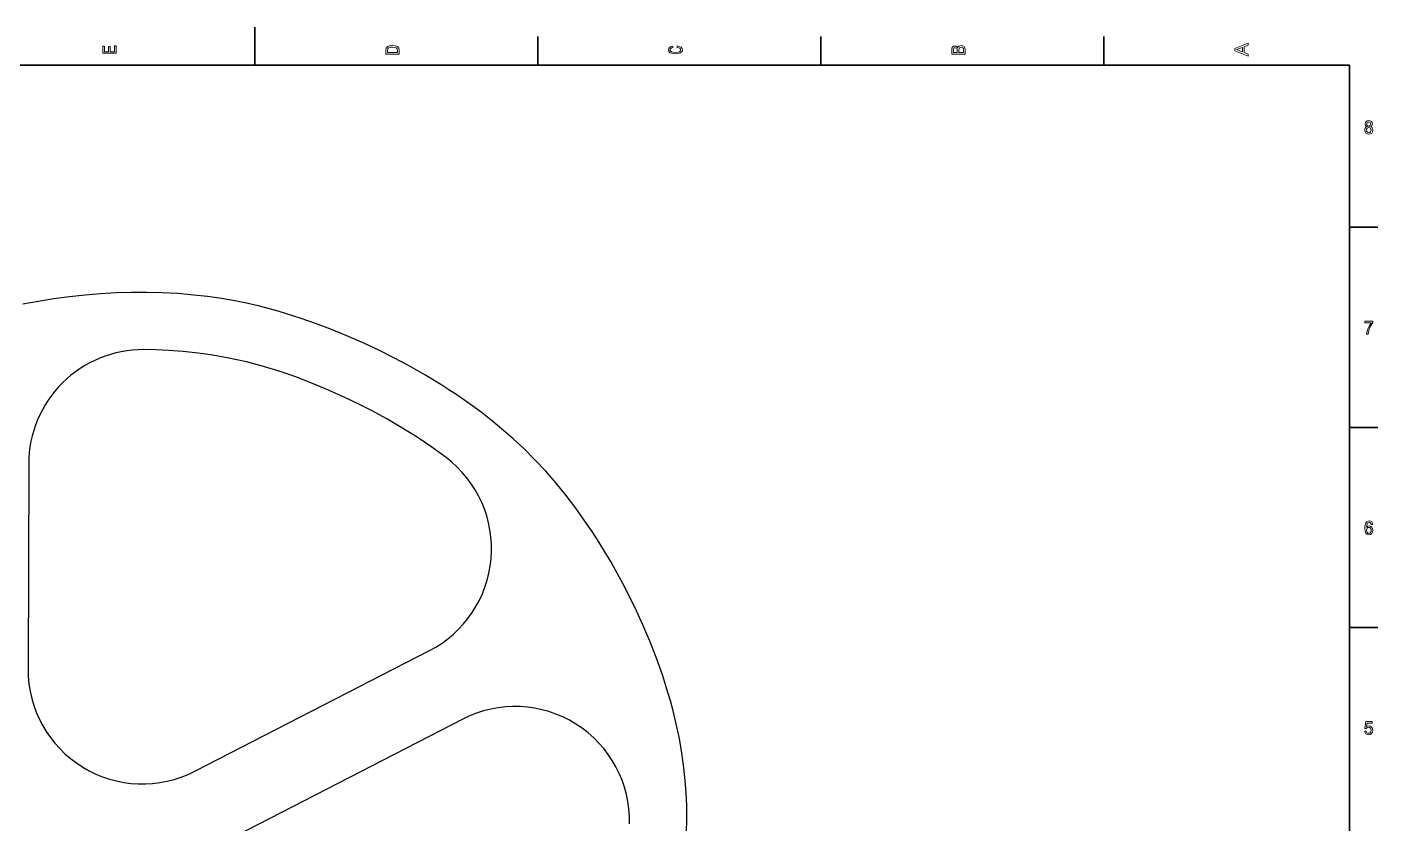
# Model space of a CAD drawing. Extents: x 0 to 594, y 0 to 420.
# Drawn here: x 237.3 to 591.5, y 211 to 420 of the extents above; entities that cross this region are included whole.
import ezdxf

# ---------------------------------------------------------------- set-up
doc = ezdxf.new("R2010")
doc.units = 0

msp = doc.modelspace()

# ---------------------------------------------------------------- linework, layer by layer
at = {"color": 7, "lineweight": 35, "ltscale": 0.25}
msp.add_line((297, 409.963135), (297, 419.963135), dxfattribs=at)
at = {"color": 7, "lineweight": 35, "ltscale": 0.1875}
for p, q in [((371.200012, 409.963135), (371.200012, 417.463135)), ((445.399994, 409.963135), (445.399994, 417.463135)), ((519.599976, 409.963135), (519.599976, 417.463135)), ((584, 367.463135), (591.5, 367.463135)), ((584, 314.963135), (591.5, 314.963135)), ((584, 262.463135), (591.5, 262.463135))]:
    msp.add_line(p, q, dxfattribs=at)
at = {"color": 7, "lineweight": 35}
for p, q in [((584, 409.963135), (10, 409.963135)), ((584, 9.96312), (584, 409.963135))]:
    msp.add_line(p, q, dxfattribs=at)
for p, q in [((237.695801, 305.461731), (237.521179, 251.571655)), ((281.240417, 224.795288), (342.791809, 256.447266)), ((351.521973, 238.447144), (277.44458, 200.353882))]:
    msp.add_line(p, q)
at = {"color": 7, "lineweight": 13}
for points in [[(260.633545, 413.085846), (260.633545, 415.003082), (260.2099, 415.003082), (260.2099, 413.486725), (259.02475, 413.486725), (259.02475, 414.837494), (258.606171, 414.837494), (258.606171, 413.486725), (257.55719, 413.486725), (257.55719, 414.968231), (257.133545, 414.968231), (257.133545, 413.085846)], [(331.333557, 413.924713), (331.333557, 412.837799), (334.833557, 412.837799), (334.833557, 413.924713), (334.722595, 414.437592), (334.384705, 414.818726), (333.834991, 415.054016), (333.083557, 415.138702), (332.316986, 415.063416), (332.014404, 414.969299), (331.772308, 414.837555), (331.444519, 414.456421), (331.363831, 414.207031)], [(331.752136, 413.891785), (331.827789, 414.24939), (332.059784, 414.49408), (332.473328, 414.639923), (333.083557, 414.686981), (333.673615, 414.635223), (334.087158, 414.489349), (334.33429, 414.23999), (334.414978, 413.891785), (334.414978, 413.275391), (331.752136, 413.275391)], [(407.732391, 414.594727), (408.156006, 414.512421), (408.458618, 414.376617), (408.645203, 414.187317), (408.705719, 413.965088), (408.61496, 413.697601), (408.342621, 413.487732), (407.898804, 413.347809), (407.283539, 413.302551), (406.673309, 413.347809), (406.224457, 413.483612), (405.952118, 413.693481), (405.856293, 413.965088), (405.906738, 414.162628), (406.047943, 414.33136), (406.274902, 414.463043), (406.587585, 414.553589), (406.587585, 414.944519), (406.108459, 414.821075), (405.745361, 414.607086), (405.518402, 414.31488), (405.437714, 413.965088), (405.563812, 413.52887), (405.916809, 413.195526), (406.496796, 412.981537), (407.283539, 412.907471), (408.070282, 412.981537), (408.650269, 413.195526), (409.008331, 413.52887), (409.129364, 413.965088), (409.033539, 414.347809), (408.766235, 414.656464), (408.327484, 414.874573), (407.732391, 414.989807)], [(481.342346, 414.517639), (481.049835, 414.846985), (480.853149, 414.931702), (480.611084, 414.95993), (480.232819, 414.898743), (479.96051, 414.71524), (479.794067, 414.418823), (479.733551, 414.00473), (479.733551, 412.842529), (483.233551, 412.842529), (483.233551, 414.070618), (483.162933, 414.508209), (482.956177, 414.832886), (482.628357, 415.035217), (482.18457, 415.105804), (481.887024, 415.063446), (481.639893, 414.9505), (481.458344, 414.766998)], [(481.186005, 413.915344), (481.186005, 413.275421), (480.15213, 413.275421), (480.15213, 413.952972), (480.182404, 414.207062), (480.273163, 414.385864), (480.429504, 414.49411), (480.661499, 414.531738), (480.893494, 414.48938), (481.054871, 414.376465), (481.155731, 414.183533)], [(482.814972, 414.01886), (482.814972, 413.275421), (481.609619, 413.275421), (481.609619, 413.976501), (481.644928, 414.272949), (481.750854, 414.48468), (481.932404, 414.611725), (482.194641, 414.654083), (482.472015, 414.611725), (482.663666, 414.49411), (482.779663, 414.296478)], [(557.433594, 412.32251), (557.433594, 412.837982), (556.404785, 413.247009), (556.404785, 414.799042), (557.433594, 415.208069), (557.433594, 415.734772), (553.928528, 414.311584), (553.928528, 413.740082)], [(555.976074, 413.4263), (554.432861, 414.025848), (555.976074, 414.625366)], [(588.547485, 393.815735), (588.325256, 393.67453), (588.172791, 393.477844), (588.076904, 393.230713), (588.046387, 392.933167), (588.116089, 392.484314), (588.316528, 392.136353), (588.643372, 391.914429), (589.08783, 391.828705), (589.527893, 391.914429), (589.854675, 392.136353), (590.055115, 392.484314), (590.129211, 392.933167), (590.09436, 393.230713), (590.002869, 393.477844), (589.846008, 393.67453), (589.628113, 393.815735), (589.802429, 393.936768), (589.924438, 394.10321), (589.998474, 394.304932), (590.024658, 394.552032), (589.954895, 394.910126), (589.771912, 395.197571), (589.475586, 395.384186), (589.08783, 395.454773), (588.695618, 395.384186), (588.399353, 395.197571), (588.211975, 394.910126), (588.146606, 394.552032), (588.168396, 394.304932), (588.242493, 394.10321)], [(588.464722, 392.943268), (588.503906, 393.210541), (588.63031, 393.412262), (588.826355, 393.543396), (589.08783, 393.588776), (589.34491, 393.543396), (589.540955, 393.412262), (589.667358, 393.210541), (589.710938, 392.943268), (589.667358, 392.655792), (589.540955, 392.438934), (589.34491, 392.297729), (589.08783, 392.252319), (588.826355, 392.297729), (588.63031, 392.438934), (588.503906, 392.655792)], [(588.560547, 394.511688), (588.595398, 394.733612), (588.700012, 394.90506), (588.865601, 395.010986), (589.08783, 395.051331), (589.305664, 395.010986), (589.471252, 394.90506), (589.575806, 394.733612), (589.615051, 394.511688), (589.575806, 394.28476), (589.471252, 394.108246), (589.305664, 393.992249), (589.08783, 393.95694), (588.865601, 393.997284), (588.700012, 394.108246), (588.595398, 394.28476)], [(588.482117, 339.429565), (588.922241, 339.429565), (589.06604, 340.261688), (589.318726, 341.038361), (589.676025, 341.759521), (590.142273, 342.435333), (590.142273, 342.853912), (588.068176, 342.853912), (588.068176, 342.394989), (589.723999, 342.394989), (589.24469, 341.714142), (588.882996, 341.003052), (588.63031, 340.246582)], [(590.133545, 289.486481), (590.050781, 289.894989), (589.85907, 290.197571), (589.562744, 290.389221), (589.179321, 290.454773), (588.922241, 290.419464), (588.700012, 290.323669), (588.503906, 290.167328), (588.338318, 289.945404), (588.207642, 289.66803), (588.111755, 289.330139), (588.050781, 288.931732), (588.033325, 288.48288), (588.103027, 287.766754), (588.316528, 287.247284), (588.660767, 286.934601), (589.131409, 286.828705), (589.554016, 286.919464), (589.876465, 287.156525), (590.085632, 287.529724), (590.159729, 288.003784), (590.085632, 288.48288), (589.885193, 288.851044), (589.575806, 289.083038), (589.192383, 289.163727), (588.778442, 289.062836), (588.469055, 288.775391), (588.534424, 289.330139), (588.673889, 289.728546), (588.88739, 289.965576), (589.183655, 290.046295), (589.40155, 290.00592), (589.567139, 289.900024), (589.676025, 289.723511), (589.732666, 289.486481)], [(589.737061, 287.998718), (589.689148, 287.681), (589.567139, 287.438934), (589.371033, 287.277557), (589.127014, 287.227112), (588.869934, 287.277557), (588.673889, 287.433899), (588.547485, 287.675964), (588.508301, 287.993683), (588.55188, 288.306366), (588.673889, 288.543396), (588.874268, 288.694702), (589.14447, 288.750183), (589.379761, 288.694702), (589.567139, 288.548431), (589.689148, 288.311401)], [(588.007202, 235.342361), (588.103027, 234.928818), (588.316528, 234.606049), (588.63031, 234.404312), (589.031189, 234.328674), (589.471252, 234.419449), (589.815491, 234.666565), (590.033325, 235.059937), (590.11615, 235.564255), (590.042053, 236.033279), (589.832886, 236.401443), (589.506104, 236.638474), (589.083435, 236.724197), (588.756653, 236.663681), (588.503906, 236.497253), (588.625916, 237.440338), (589.950562, 237.440338), (589.950562, 237.853882), (588.333984, 237.853882), (588.09436, 235.997986), (588.442932, 235.997986), (588.695618, 236.235016), (589.018066, 236.32074), (589.296936, 236.265274), (589.510498, 236.103882), (589.645569, 235.856766), (589.693481, 235.539047), (589.645569, 235.221329), (589.506104, 234.974197), (589.292603, 234.817856), (589.018066, 234.76239), (588.78717, 234.797684), (588.608521, 234.913681), (588.477783, 235.095245), (588.412415, 235.342361)]]:
    msp.add_lwpolyline(points, close=True, dxfattribs=at)
for points in [[(410.159851, 208.717957), (410.258057, 212.265259), (410.235779, 215.804199), (410.104065, 219.104919), (409.865234, 222.398682), (409.522583, 225.67511), (408.984497, 229.549744), (408.309692, 233.399902), (407.503967, 237.224548), (406.573425, 241.022644), (405.964783, 243.263794), (405.315918, 245.494202), (404.608093, 247.776855), (403.860657, 250.047485), (402.276489, 254.489258), (400.55542, 258.881409), (398.708374, 263.222534), (397.043579, 266.877625), (395.299377, 270.486328), (393.473328, 274.05072), (391.562622, 277.572754), (390.313721, 279.770752), (389.032104, 281.946777), (387.271606, 284.812439), (385.450562, 287.635864), (383.567566, 290.415283), (381.14325, 293.7995), (378.621338, 297.103455), (375.996521, 300.323364), (373.263489, 303.455078), (370.521545, 306.387695), (367.677612, 309.230103), (364.735657, 311.97937), (361.700073, 314.633057), (358.861084, 316.963379), (355.950928, 319.217041), (352.974854, 321.395142), (349.93811, 323.498901), (347.882263, 324.860718), (345.802979, 326.190308), (341.579468, 328.754272), (337.277771, 331.193542), (333.427002, 333.243164), (329.531921, 335.196228), (325.592041, 337.053589), (321.162476, 339.003906), (316.695007, 340.825317), (312.924561, 342.247253), (309.131897, 343.568115), (305.320313, 344.781982), (303.080383, 345.440796), (300.834473, 346.06012), (297.83075, 346.82312), (294.816467, 347.512512), (291.791809, 348.126648), (288.215271, 348.751404), (284.619751, 349.270325), (281.013306, 349.684753), (276.777039, 350.041626), (272.517517, 350.266235), (268.559143, 350.359985), (264.585083, 350.346619), (260.599548, 350.228394), (256.533875, 350.002625), (252.464966, 349.670837), (248.393738, 349.231934), (244.303589, 348.681641), (240.224243, 348.021057), (236.160461, 347.247681)], [(347.179688, 307.046997), (345.321289, 308.425415), (343.432068, 309.772583), (341.496155, 311.10083), (339.53241, 312.39801), (335.546448, 314.889526), (331.601379, 317.188049), (327.584045, 319.37439), (324.81604, 320.796204), (320.58136, 322.845032), (316.297485, 324.768372), (312.107849, 326.508179), (307.889587, 328.116882), (305.209961, 329.061462), (302.52124, 329.946777), (298.673706, 331.10144), (294.811646, 332.122253), (292.299377, 332.70929), (289.7854, 333.235168), (285.958923, 333.918762), (282.112854, 334.466248), (278.242493, 334.880676), (274.343079, 335.165833), (271.114746, 335.30658), (267.867065, 335.36554)]]:
    msp.add_lwpolyline(points)
for centre, start, end in [((267.695618, 305.364502), 89.672604, 179.814374), ((329.072449, 283.126404), 297.213882, 52.875185), ((267.520996, 251.474426), 179.814374, 297.213882), ((365.241394, 211.768005), 358.484932, 117.213887)]:
    msp.add_arc(centre, 30, start, end)

doc.saveas('drawing.dxf')
